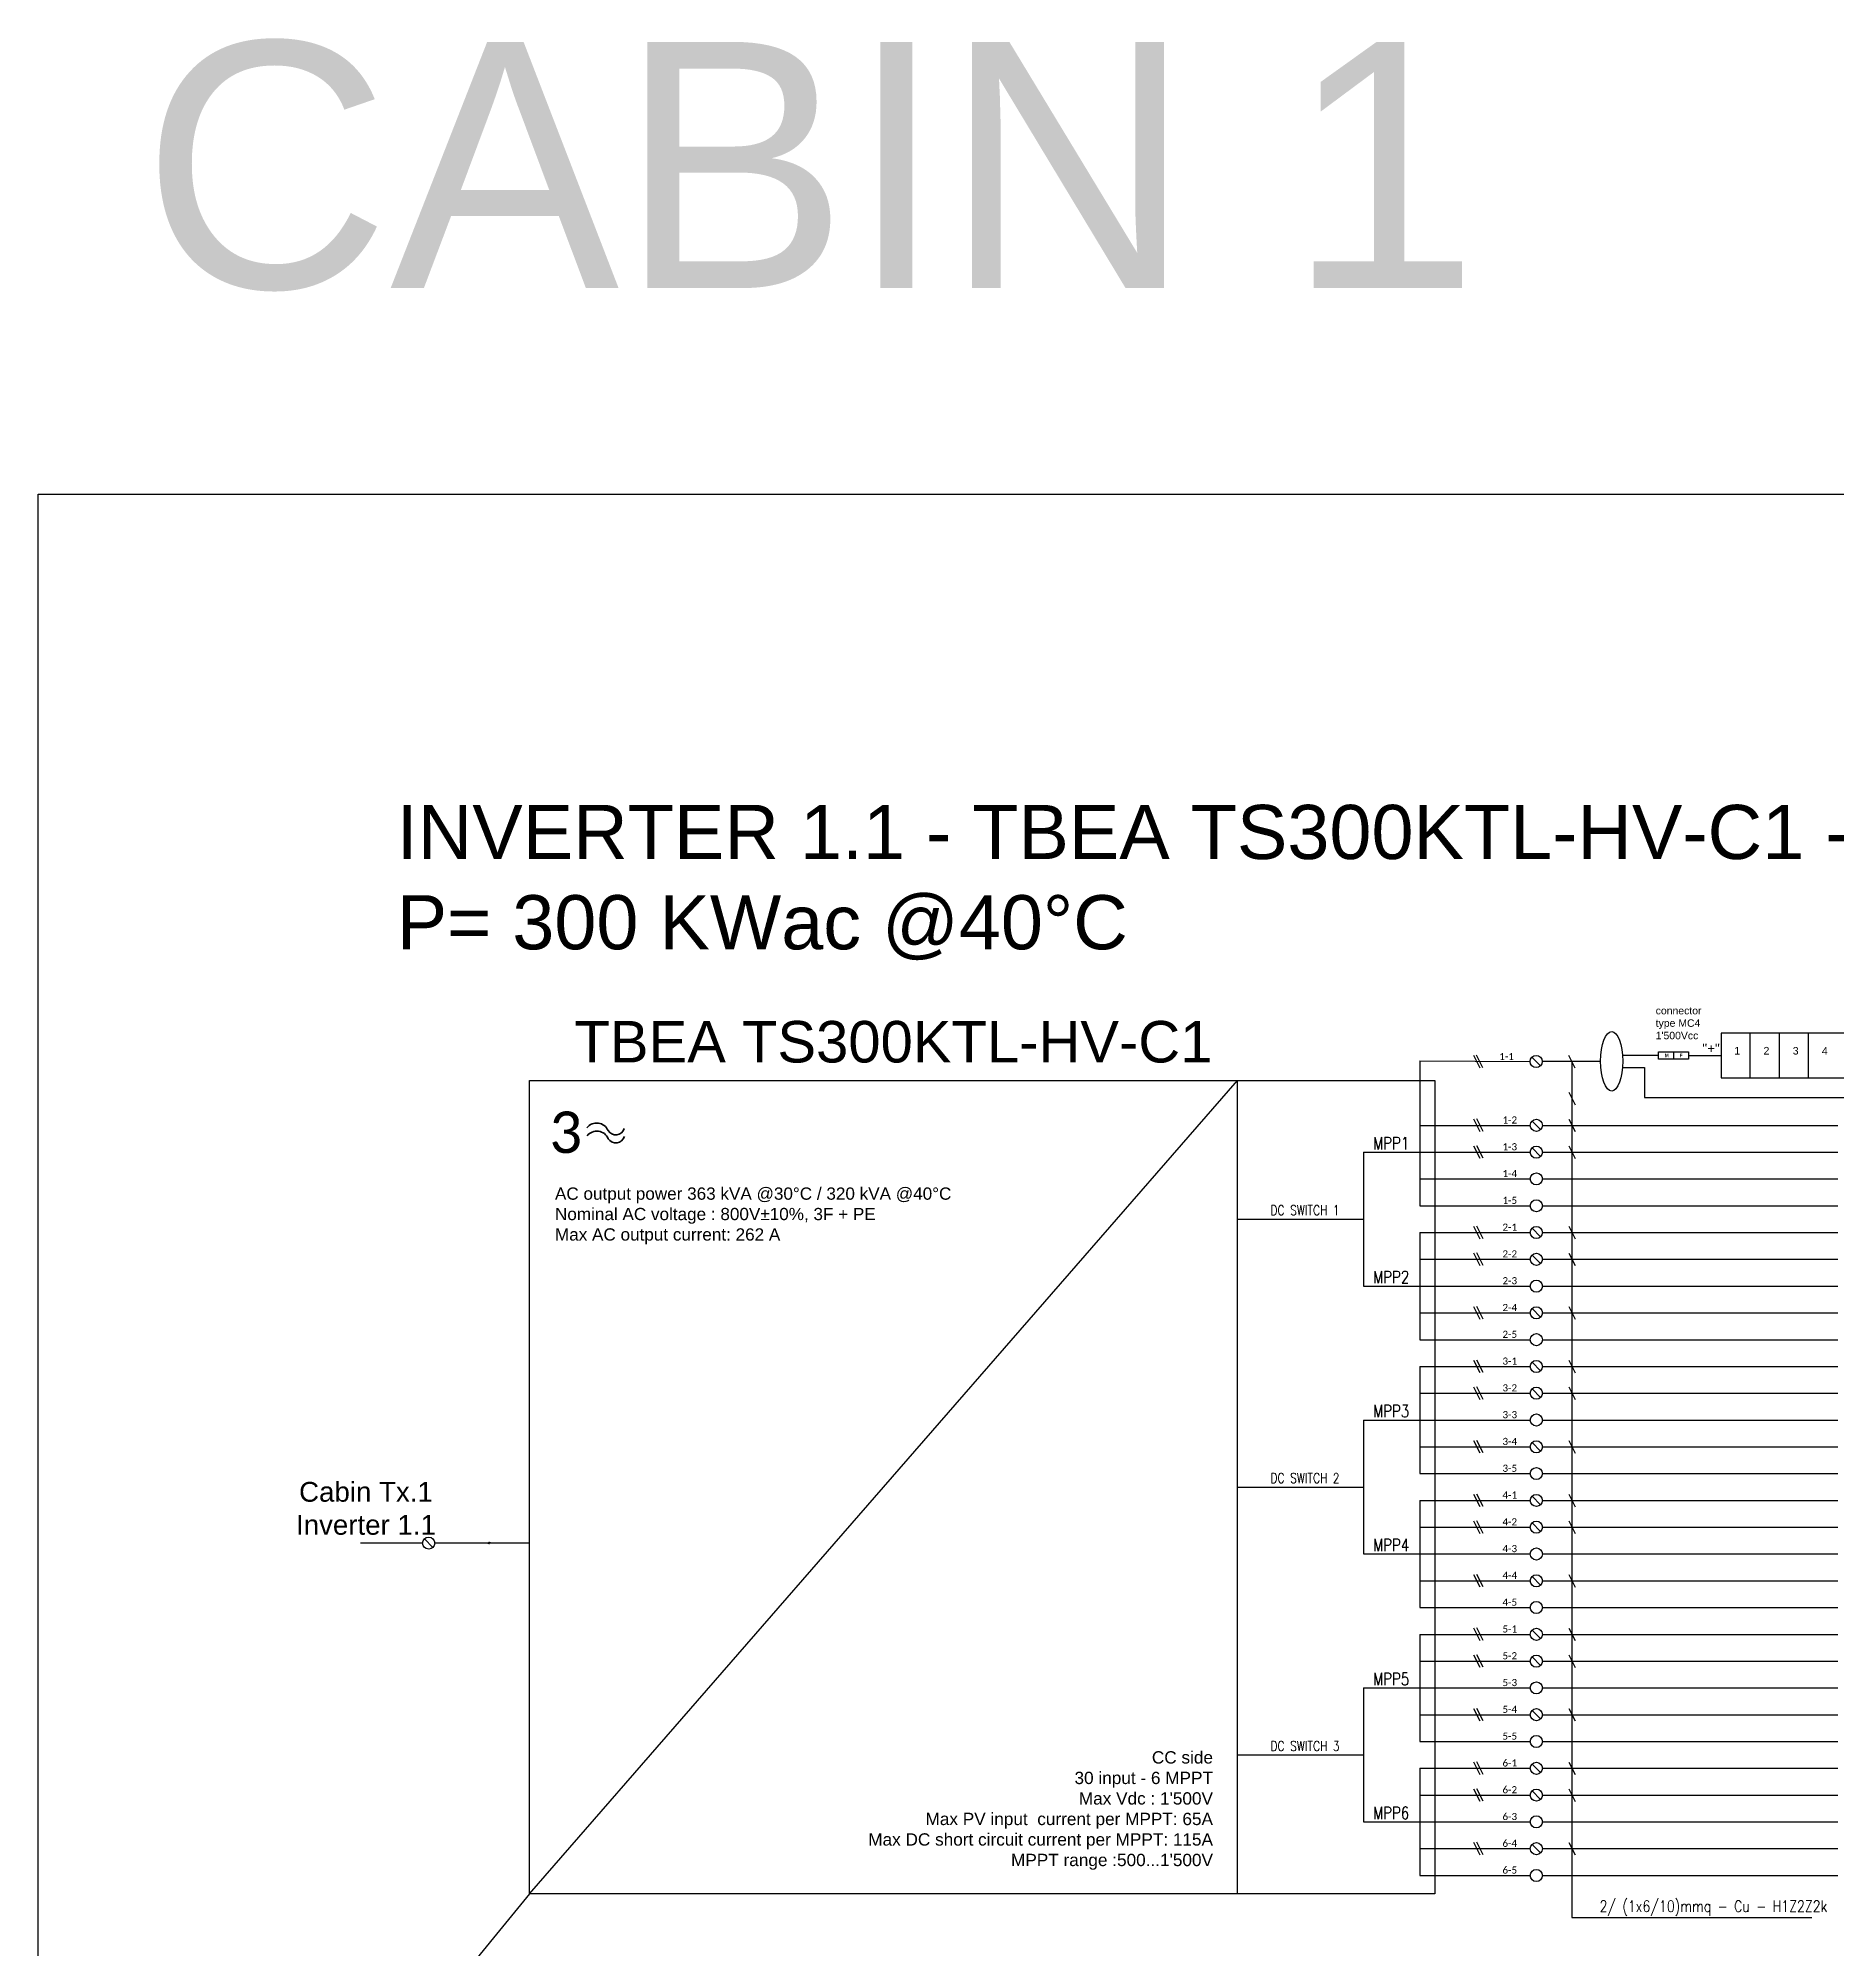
# Model space of a CAD drawing. Header units: millimetres. Extents: x 14856 to 141494, y 133975 to 167686.
# Drawn here: x 14856 to 22170, y 159920 to 167686 of the extents above; entities that cross this region are included whole.
import ezdxf

# ---------------------------------------------------------------- set-up
doc = ezdxf.new("R2010")
doc.units = ezdxf.units.MM
doc.linetypes.add('TRATTEGGIATA', pattern=[19.05, 12.7, -6.35])
doc.layers.add('-Testi', color=1, linetype='Continuous')
doc.layers.add('TRATTEGGIATA', color=40, linetype='TRATTEGGIATA')
doc.styles.add('Legend', font='calibri.ttf')
doc.styles.add('SIMPLEX', font='SIMPLEX', dxfattribs={"width": 0.8})
doc.styles.get("Standard").update_dxf_attribs({"font": 'arial.ttf'})

# ---------------------------------------------------------------- blocks, each defined once
blk = doc.blocks.new('P00102')
at = {"color": 1, "linetype": 'ByBlock', "lineweight": 25}
for p, q in [((0, 3.6), (-3.6, -3.6)), ((1.8, 3.6), (-1.8, -3.6)), ((3.6, 3.6), (0, -3.6))]:
    blk.add_line(p, q, dxfattribs=at)
blk = doc.blocks.new('P00')
at = {"color": 1}
for points in [[(-18.7, 25.7), (6.8, -25.3)], [(19.6, -25.3), (-5.9, 25.7)]]:
    blk.add_lwpolyline(points, dxfattribs=at)

msp = doc.modelspace()

# ---------------------------------------------------------------- linework, layer by layer
for points in [[(21696.1, 163644.3), (21696.1, 163461.9), (22881.8, 163461.9), (22881.8, 163643.8), (21696.1, 163643.8)], [(21814.7, 163461.9), (21814.7, 163643.8)], [(21933.2, 163461.7), (21933.2, 163643.5)], [(22051.8, 163461.4), (22051.8, 163643.2)], [(21502.6, 163568.4), (21502.6, 163537.8)], [(20471.2, 163530.8), (20471.2, 162942.7)], [(20962, 163511.3), (20927.2, 163546.1)], [(20969.8, 163529.9), (21089.8, 163529.9), (21089.8, 160050.4)], [(21076.4, 163554.2), (21101.9, 163503.2)], [(21563.2, 163553.1), (21696.1, 163553.1)], [(16852.3, 160146.8), (19730.6, 163451.2)], [(19730.6, 160146.8), (19730.6, 163451.2)], [(21077.1, 163403.6), (21102.6, 163352.6)], [(20962.6, 163251.9), (20927.9, 163286.6)], [(21077.1, 163294.8), (21102.6, 163243.7)], [(20962.6, 163143), (20927.9, 163177.8)], [(21077.1, 163185.9), (21102.6, 163134.9)], [(20243, 163160.4), (20471.2, 163160.4)], [(20243, 163160.4), (20243, 162616.2)], [(19730.6, 162888.3), (20243, 162888.3)], [(20471.2, 162833.9), (20471.2, 162398.5)], [(20962.6, 162816.5), (20927.9, 162851.3)], [(21077.1, 162859.4), (21102.6, 162808.4)], [(20962.6, 162707.7), (20927.9, 162742.5)], [(21077.1, 162750.6), (21102.6, 162699.6)], [(20243, 162616.2), (20471.2, 162616.2)], [(20962.6, 162490), (20927.9, 162524.8)], [(21077.1, 162532.9), (21102.6, 162481.9)], [(20471.2, 162289.7), (20471.2, 161854.4)], [(20962.6, 162272.3), (20927.9, 162307.1)], [(21077.1, 162315.2), (21102.6, 162264.2)], [(20962.6, 162163.5), (20927.9, 162198.3)], [(21077.1, 162206.4), (21102.6, 162155.4)], [(20243, 162072), (20471.2, 162072)], [(20243, 162072), (20243, 161527.8)], [(20962.6, 161945.8), (20927.9, 161980.6)], [(21077.1, 161988.7), (21102.6, 161937.7)], [(19730.6, 161799.9), (20243, 161799.9)], [(20471.2, 161745.5), (20471.2, 161310.2)], [(20962.6, 161728.1), (20927.9, 161762.9)], [(21077.1, 161771), (21102.6, 161720)], [(20962.6, 161619.3), (20927.9, 161654.1)], [(21077.1, 161662.2), (21102.6, 161611.2)], [(16460.4, 161554.7), (16425.7, 161589.4)], [(16852.3, 161572.1), (16467.6, 161572.1)], [(20243, 161527.8), (20471.2, 161527.8)], [(20962.6, 161401.6), (20927.9, 161436.4)], [(21077.1, 161444.5), (21102.6, 161393.5)], [(20471.2, 161201.3), (20471.2, 160766)], [(20962.6, 161183.9), (20927.9, 161218.7)], [(21077.1, 161226.8), (21102.6, 161175.8)], [(20962.6, 161075.1), (20927.9, 161109.9)], [(21077.1, 161118), (21102.6, 161067)], [(20243, 160983.6), (20471.2, 160983.6)], [(20243, 160983.6), (20243, 160439.4)], [(20962.6, 160857.4), (20927.9, 160892.2)], [(21077.1, 160900.3), (21102.6, 160849.3)], [(19730.6, 160711.5), (20243, 160711.5)], [(20471.2, 160657.1), (20471.2, 160221.8)], [(20962.6, 160639.7), (20927.9, 160674.5)], [(21077.1, 160682.6), (21102.6, 160631.6)], [(20962.6, 160530.9), (20927.9, 160565.7)], [(21077.1, 160573.8), (21102.6, 160522.8)], [(20243, 160439.4), (20471.2, 160439.4)], [(20962.6, 160313.2), (20927.9, 160348)], [(21077.1, 160356.1), (21102.6, 160305.1)], [(21089.8, 160050.4), (22064.8, 160050.4)]]:
    msp.add_lwpolyline(points)
for points in [[(21441.9, 163568.4), (21563.2, 163568.4), (21563.2, 163537.8), (21441.9, 163537.8)], [(16852.3, 163451.2), (20532.4, 163451.2), (20532.4, 160146.8), (16852.3, 160146.8)]]:
    msp.add_lwpolyline(points, close=True)
at = {"color": 40}
for points in [[(20471.2, 163530.8), (20920, 163528.7)], [(20969, 163529.9), (21206.5, 163529.9)], [(21296.2, 163554.9), (21441.2, 163554.9)], [(21296.2, 163504.9), (21384.7, 163504.9), (21384.7, 163382.8), (24941.6, 163382.8), (24941.5, 163553.1), (24786.5, 163553.1)]]:
    msp.add_lwpolyline(points, dxfattribs=at)
at = {"color": 40, "linetype": 'Continuous'}
for points in [[(20471.2, 163269.3), (20920.6, 163269.3)], [(20969.8, 163269.3), (22170.3, 163269.3)], [(20471.2, 163160.4), (20920.6, 163160.4)], [(20969.8, 163160.4), (22170.3, 163160.4)], [(20471.2, 162833.9), (20920.6, 162833.9)], [(20969.8, 162833.9), (22170.3, 162833.9)], [(20471.2, 162725.1), (20920.6, 162725.1)], [(20969.8, 162725.1), (22170.3, 162725.1)], [(20471.2, 162507.4), (20920.6, 162507.4)], [(20969.8, 162507.4), (22170.3, 162507.4)], [(20471.2, 162289.7), (20920.6, 162289.7)], [(20969.8, 162289.7), (22170.3, 162289.7)], [(20471.2, 162180.9), (20920.6, 162180.9)], [(20969.8, 162180.9), (22170.3, 162180.9)], [(20471.2, 161963.2), (20920.6, 161963.2)], [(20969.8, 161963.2), (22170.3, 161963.2)], [(20471.2, 161745.5), (20920.6, 161745.5)], [(20969.8, 161745.5), (22170.3, 161745.5)], [(20471.2, 161636.7), (20920.6, 161636.7)], [(20969.8, 161636.7), (22170.3, 161636.7)], [(20471.2, 161419), (20920.6, 161419)], [(20969.8, 161419), (22170.3, 161419)], [(20471.2, 161201.3), (20920.6, 161201.3)], [(20969.8, 161201.3), (22170.3, 161201.3)], [(20471.2, 161092.5), (20920.6, 161092.5)], [(20969.8, 161092.5), (22170.3, 161092.5)], [(20471.2, 160874.8), (20920.6, 160874.8)], [(20969.8, 160874.8), (22170.3, 160874.8)]]:
    msp.add_lwpolyline(points, dxfattribs=at)
at = {"color": 8, "linetype": 'Continuous'}
for points in [[(20471.2, 163051.6), (20920.6, 163051.6)], [(20969.8, 163051.6), (22170.3, 163051.6)], [(20471.2, 162942.7), (20920.6, 162942.7)], [(20969.8, 162942.7), (22170.3, 162942.7)], [(20471.2, 162616.2), (20920.6, 162616.2)], [(20969.8, 162616.2), (22170.3, 162616.2)], [(20471.2, 162398.5), (20920.6, 162398.5)], [(20969.8, 162398.5), (22170.3, 162398.5)], [(20471.2, 162072), (20920.6, 162072)], [(20969.8, 162072), (22170.3, 162072)], [(20471.2, 161854.4), (20920.6, 161854.4)], [(20969.8, 161854.4), (22170.3, 161854.4)], [(20471.2, 161527.8), (20920.6, 161527.8)], [(20969.8, 161527.8), (22170.3, 161527.8)], [(20471.2, 161310.2), (20920.6, 161310.2)], [(20969.8, 161310.2), (22170.3, 161310.2)], [(20471.2, 160983.6), (20920.6, 160983.6)], [(20969.8, 160983.6), (22170.3, 160983.6)], [(20471.2, 160766), (20920.6, 160766)], [(20969.8, 160766), (22170.3, 160766)], [(20471.2, 160439.4), (20920.6, 160439.4)], [(20969.8, 160439.4), (22170.3, 160439.4)], [(20471.2, 160221.8), (20920.6, 160221.8)], [(20969.8, 160221.8), (22170.3, 160221.8)]]:
    msp.add_lwpolyline(points, dxfattribs=at)
at = {"color": 4}
msp.add_lwpolyline([(16418.5, 161572.1), (16166.3, 161572.1)], dxfattribs=at)
for centre in [(20944.6, 163528.7), (16443.1, 161572.1)]:
    msp.add_circle(centre, 24.6)
at = {"color": 7}
for centre in [(20945.2, 163269.3), (20945.2, 163160.4), (20945.2, 162833.9), (20945.2, 162725.1), (20945.2, 162507.4), (20945.2, 162289.7), (20945.2, 162180.9), (20945.2, 161963.2), (20945.2, 161745.5), (20945.2, 161636.7), (20945.2, 161419), (20945.2, 161201.3), (20945.2, 161092.5), (20945.2, 160874.8), (20945.2, 160657.1), (20945.2, 160548.3), (20945.2, 160330.6)]:
    msp.add_circle(centre, 24.6, dxfattribs=at)
at = {"color": 8}
for centre in [(20945.2, 163051.6), (20945.2, 162942.7), (20945.2, 162616.2), (20945.2, 162398.5), (20945.2, 162072), (20945.2, 161854.4), (20945.2, 161527.8), (20945.2, 161310.2), (20945.2, 160983.6), (20945.2, 160766), (20945.2, 160439.4), (20945.2, 160221.8)]:
    msp.add_circle(centre, 24.6, dxfattribs=at)
at = {"lineweight": 35}
for centre, radius, start, end in [((17125.9, 163228.7), 50.1, 22.57714, 141.98736), ((17203.1, 163267.3), 36.5, 211.99625, 342.61742), ((17126.7, 163195.8), 50.1, 22.57714, 141.98736), ((17203.9, 163234.4), 36.5, 211.99625, 342.61742)]:
    msp.add_arc(centre, radius, start, end, dxfattribs=at)
msp.add_ellipse((21251.4, 163529.9), major_axis=(0, -121.1), ratio=0.370747)
at = {"layer": 'Defpoints', "color": 1}
msp.add_line((16852.3, 160146.8), (15406.8, 158383), dxfattribs=at)
msp.add_lwpolyline([(14856.1, 165834.2), (26917.6, 165834.2), (26917.6, 158046.8), (14856.1, 158046.8)], close=True, dxfattribs=at)
at = {"layer": 'TRATTEGGIATA', "color": 40, "linetype": 'Continuous', "ltscale": 0.5}
for points in [[(20471.2, 160657.1), (20920.6, 160657.1)], [(20969.8, 160657.1), (22170.3, 160657.1)], [(20471.2, 160548.3), (20920.6, 160548.3)], [(20969.8, 160548.3), (22170.3, 160548.3)], [(20471.2, 160330.6), (20920.6, 160330.6)], [(20969.8, 160330.6), (22170.3, 160330.6)]]:
    msp.add_lwpolyline(points, dxfattribs=at)

# ---------------------------------------------------------------- block references
for name, p in [('P00', (20708.2, 163528.9)), ('P00', (20708.9, 163269.4)), ('P00', (20708.9, 163160.6)), ('P00', (20708.9, 162834.1)), ('P00', (20708.9, 162725.2)), ('P00', (20708.9, 162507.6)), ('P00', (20708.9, 162289.9)), ('P00', (20708.9, 162181)), ('P00', (20708.9, 161963.4)), ('P00', (20708.9, 161745.7)), ('P00', (20708.9, 161636.9)), ('P00102', (16687.9, 161571.9)), ('P00', (20708.9, 161419.2)), ('P00', (20708.9, 161201.5)), ('P00', (20708.9, 161092.7)), ('P00', (20708.9, 160875)), ('P00', (20708.9, 160657.3)), ('P00', (20708.9, 160548.5)), ('P00', (20708.9, 160330.8))]:
    msp.add_blockref(name, p)

# ---------------------------------------------------------------- texts
at = {"layer": '-Testi', "color": 7, "attachment_point": 5, "style": 'SIMPLEX'}
for s, insert, char_height, width in [('MPP1', (20354.9, 163196.7), 50, 54.432), ('DC SWITCH 1', (20005.1, 162924.6), 40, 391.731), ('MPP2', (20354.9, 162652.5), 50, 54.432), ('MPP3', (20354.9, 162108.3), 50, 54.432), ('DC SWITCH 2', (20005.1, 161836.2), 40, 391.731), ('MPP4', (20354.9, 161564.1), 50, 54.432), ('MPP5', (20354.9, 161019.9), 50, 54.432), ('DC SWITCH 3', (20005.1, 160747.8), 40, 391.731), ('MPP6', (20354.9, 160475.7), 50, 54.432), ('2/ (1x6/10)mmq - Cu - H1Z2Z2k', (21665, 160089), 46.621, 1811.153)]:
    msp.add_mtext(s, dxfattribs=dict(at, insert=insert, char_height=char_height, width=width))
for s, insert, char_height, width, attachment_point in [('CABIN 1', (15277.2, 167671.2), 1000, 9076.374, 1), ('INVERTER 1.1 - TBEA TS300KTL-HV-C1 - P= 342,72 KWp - P= 300 KWac @40°C', (16313.1, 164571.2), 220, 8459.921, 1), ("connector type MC4\\P1'500Vcc", (21430.3, 163750.6), 30.344, 266.347, 1), ('TBEA TS300KTL-HV-C1', (17035.6, 163693.4), 168.704, 3487.591, 1), ('\\pxql;{\\fArial|b1|i0|c0|p34;M}', (21467.4, 163560.1), 13.785, 16.703, 1), ('\\pxql;{\\fArial|b1|i0|c0|p34;F}', (21528, 163560.1), 13.785, 16.703, 1), ("''+''", (21619.4, 163601.1), 38.08, 72.401, 1), ('1 ', (21749.9, 163587.9), 30.84, 30.845, 1), ('2 ', (21868.5, 163587.9), 30.84, 30.845, 1), ('3 ', (21987.1, 163587.9), 30.84, 30.845, 1), ('4 ', (22105.7, 163587.3), 30.84, 30.845, 1), ('AC output power 363 kVA @30°C / 320 kVA @40°C\\PNominal AC voltage : 800V±10%, 3F + PE \\PMax AC output current: 262 A', (16956.4, 163016.9), 49.772, 2205.222, 1), ('\\pxqc;Cabin Tx.1\\PInverter 1.1', (15732.8, 161820.6), 80.476, 910.842, 1), ("CC side\\P30 input - 6 MPPT \\PMax Vdc : 1'500V\\PMax PV input  current per MPPT: 65A\\PMax DC short circuit current per MPPT: 115A \\PMPPT range :500...1'500V ", (19630.9, 160726.4), 50, 1795.436, 3)]:
    msp.add_mtext(s, dxfattribs=dict(insert=insert, char_height=char_height, width=width, attachment_point=attachment_point))
at = {"insert": (20794.5, 163563.6), "char_height": 28.91, "attachment_point": 1, "style": 'Legend'}
msp.add_mtext_dynamic_manual_height_columns('1-1', width=87.837, gutter_width=144.5, heights=[0], dxfattribs=at)
at = {"insert": (16933.6, 163325.6), "char_height": 168.7, "width": 2757.721, "attachment_point": 1, "style": 'Legend'}
msp.add_mtext('3', dxfattribs=at)
at = {"color": 7, "char_height": 28.91, "width": 87.837, "attachment_point": 1, "style": 'Legend'}
for s, insert in [('1-2', (20807.5, 163305.6)), ('1-3', (20807.5, 163196.7)), ('2-1', (20807.5, 162870.2)), ('2-2', (20807.5, 162761.4)), ('2-4', (20807.5, 162543.7)), ('3-1', (20807.5, 162326)), ('3-2', (20807.5, 162217.2)), ('3-4', (20807.5, 161999.5)), ('4-1', (20807.5, 161781.8)), ('4-2', (20807.5, 161673)), ('4-4', (20807.5, 161455.3)), ('5-1', (20807.5, 161237.6)), ('5-2', (20807.5, 161128.8)), ('5-4', (20807.5, 160911.1)), ('6-1', (20807.5, 160693.4)), ('6-2', (20807.5, 160584.6)), ('6-4', (20807.5, 160366.9))]:
    msp.add_mtext(s, dxfattribs=dict(at, insert=insert))
at = {"color": 8, "char_height": 28.91, "width": 87.837, "attachment_point": 1, "style": 'Legend'}
for s, insert in [('1-4', (20807.5, 163087.9)), ('1-5', (20807.5, 162979)), ('2-3', (20807.5, 162652.5)), ('2-5', (20807.5, 162434.8)), ('3-3', (20807.5, 162108.3)), ('3-5', (20807.5, 161890.6)), ('4-3', (20807.5, 161564.1)), ('4-5', (20807.5, 161346.4)), ('5-3', (20807.5, 161019.9)), ('5-5', (20807.5, 160802.2)), ('6-3', (20807.5, 160475.7)), ('6-5', (20807.5, 160258.1))]:
    msp.add_mtext(s, dxfattribs=dict(at, insert=insert))

doc.saveas('drawing.dxf')
